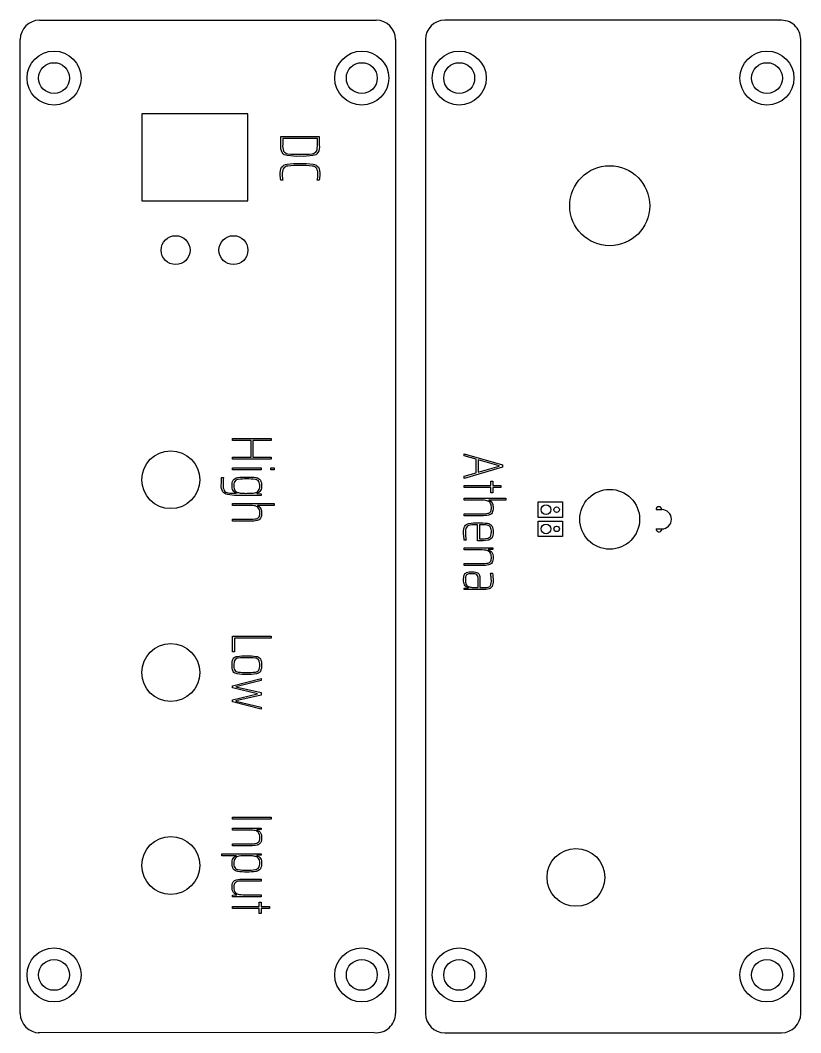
# Model space of a CAD drawing. Header units: millimetres. Extents: x 1 to 190, y 1 to 182.
# Drawn here: x 109 to 189.9, y 77 to 182 of the extents above; entities that cross this region are included whole.
import ezdxf

# ---------------------------------------------------------------- set-up
doc = ezdxf.new("R2010")
doc.units = ezdxf.units.MM
doc.layers.get('0').update_dxf_attribs({"lineweight": 25, "true_color": 0xffffff})

# ---------------------------------------------------------------- blocks, each defined once
blk = doc.blocks.new('block 1')
at = {"color": 1, "true_color": 0xff0000}
for p, q in [((-1, -0.6), (-1, 0)), ((1, -0.6), (1, 0))]:
    blk.add_line(p, q, dxfattribs=at)
for centre, radius, start, end in [((0, 0), 1, 0, 180), ((-1, -0.3), 0.3, 90, 270), ((1, -0.3), 0.3, 270, 90)]:
    blk.add_arc(centre, radius, start, end, dxfattribs=at)
blk = doc.blocks.new('block 2')
at = {"color": 1, "true_color": 0xff0000}
for p, q in [((-1.8, 1.2), (-0.2, 1.2)), ((-1.8, -1.3), (-1.8, 1.2)), ((-0.2, 1.2), (-0.2, -1.3)), ((0.2, 1.2), (1.8, 1.2)), ((0.2, -1.3), (0.2, 1.2)), ((1.8, 1.2), (1.8, -1.3)), ((-0.2, -1.3), (-1.8, -1.3)), ((1.8, -1.3), (0.2, -1.3))]:
    blk.add_line(p, q, dxfattribs=at)
for centre, radius in [((-1, -0.5), 0.5), ((-1, 0.6), 0.283), ((1, -0.5), 0.5), ((1, 0.6), 0.283)]:
    blk.add_circle(centre, radius, dxfattribs=at)

msp = doc.modelspace()

# ---------------------------------------------------------------- linework, layer by layer
for p, q in [((111, 182), (145.9, 182)), ((187.9, 182), (153, 182)), ((109, 79), (109, 180)), ((147.9, 180), (147.9, 79)), ((151, 180), (151, 79)), ((189.9, 79), (189.9, 180)), ((121.6, 172.28), (121.6, 163.28)), ((132.6, 172.28), (121.6, 172.28)), ((132.6, 163.28), (132.6, 172.28)), ((121.6, 163.28), (132.6, 163.28)), ((145.7, 77.01), (110.86, 77)), ((153, 77), (187.9, 77))]:
    msp.add_line(p, q)
at = {"color": 1, "true_color": 0xff0000, "flags": 128}
for points in [[(140, 169.96), (140, 169.07, -0.122867), (139.86, 168.27, -0.2223), (139.33, 167.96, -0.040091), (138, 167.89, -0.040114), (136.67, 167.96, -0.221995), (136.14, 168.27, -0.123146), (136, 169.07), (136, 169.96)], [(136.2, 169.11, 0.102889), (136.29, 168.42, 0.235598), (136.74, 168.16, 0.038495), (138, 168.1, 0.04012), (139.26, 168.16, 0.231086), (139.71, 168.42, 0.103813), (139.8, 169.11), (139.8, 169.75), (136.2, 169.75)], [(136.01, 165.4, -0.052048), (135.95, 166.02, -0.128889), (136.09, 166.76, -0.211008), (136.65, 167.07, -0.043341), (138, 167.15, -0.043302), (139.35, 167.07, -0.208597), (139.9, 166.76, -0.131484), (140.05, 166.02, -0.028645), (140.03, 165.69, -0.034962), (139.98, 165.41), (139.79, 165.41, 0.052522), (139.85, 165.97, 0.128668), (139.73, 166.63, 0.214802), (139.25, 166.88, 0.035998), (138, 166.94, 0.035998), (136.75, 166.88, 0.214802), (136.27, 166.63, 0.128668), (136.15, 165.97, 0.026523), (136.17, 165.67, 0.024471), (136.21, 165.4)], [(129.84, 133.78, -0.01761), (129.87, 134.58), (130.06, 134.58, 0.019791), (130.03, 133.8, 0.133864), (130.14, 133.23, 0.207149), (130.52, 133, 0.048878), (131.35, 132.94), (131.4, 132.94), (131.4, 132.96, -0.202024), (131.06, 133.22, -0.126772), (130.95, 133.72, -0.141326), (131.08, 134.31, -0.197094), (131.52, 134.57, -0.049928), (132.48, 134.63, -0.049914), (133.45, 134.57, -0.197094), (133.89, 134.31, -0.141326), (134.01, 133.72, -0.115469), (133.91, 133.22, -0.218241), (133.51, 132.94), (133.51, 132.91), (133.97, 132.9), (133.97, 132.73), (131.46, 132.73, -0.051788), (130.47, 132.81, -0.196112), (129.99, 133.11, -0.143771)], [(131.14, 133.68, 0.150992), (131.25, 133.23, 0.191171), (131.61, 133.01, 0.041435), (131.98, 132.95, 0.017574), (132.48, 132.94, 0.011122), (132.98, 132.95, 0.04678), (133.31, 132.99, 0.17791), (133.71, 133.22, 0.157162), (133.83, 133.68, 0.130106), (133.73, 134.18, 0.210784), (133.37, 134.38, 0.042405), (132.48, 134.43, 0.042419), (131.6, 134.38, 0.210784), (131.23, 134.18, 0.130106)], [(156.83, 130.82, 0.053829), (157.48, 130.87, 0.224092), (157.76, 131.06, 0.110391), (157.83, 131.49, 0.199731), (157.66, 132.01, 0.167681), (157.25, 132.2, 0.032139), (156.53, 132.24), (155, 132.24), (155, 132.44), (159.32, 132.44), (159.32, 132.24), (157.58, 132.24), (157.58, 132.22), (157.58, 132.21), (157.59, 132.21), (157.59, 132.21), (157.59, 132.21), (157.6, 132.21), (157.6, 132.21), (157.6, 132.21), (157.61, 132.21), (157.61, 132.21), (157.61, 132.2), (157.62, 132.2), (157.62, 132.2), (157.62, 132.2), (157.63, 132.2), (157.63, 132.2), (157.63, 132.2), (157.64, 132.19), (157.64, 132.19), (157.64, 132.19), (157.65, 132.19), (157.65, 132.19), (157.65, 132.19), (157.66, 132.19), (157.66, 132.18), (157.66, 132.18), (157.66, 132.18), (157.67, 132.18), (157.67, 132.18), (157.67, 132.18), (157.68, 132.18), (157.68, 132.17), (157.68, 132.17), (157.69, 132.17), (157.69, 132.17), (157.69, 132.17), (157.69, 132.17), (157.7, 132.16), (157.7, 132.16), (157.7, 132.16), (157.71, 132.16), (157.71, 132.16), (157.71, 132.16), (157.71, 132.15), (157.72, 132.15), (157.72, 132.15), (157.72, 132.15), (157.72, 132.15), (157.73, 132.15), (157.73, 132.14), (157.73, 132.14), (157.74, 132.14), (157.74, 132.14), (157.74, 132.14), (157.74, 132.13), (157.75, 132.13), (157.75, 132.13), (157.75, 132.13), (157.75, 132.13), (157.76, 132.13), (157.76, 132.12), (157.76, 132.12), (157.76, 132.12), (157.77, 132.12), (157.77, 132.12), (157.77, 132.11), (157.77, 132.11), (157.78, 132.11), (157.78, 132.11), (157.78, 132.1), (157.78, 132.1), (157.79, 132.1), (157.79, 132.1), (157.79, 132.1), (157.79, 132.09), (157.8, 132.09), (157.8, 132.09), (157.8, 132.09), (157.8, 132.08), (157.81, 132.08), (157.81, 132.08), (157.81, 132.08), (157.81, 132.08), (157.82, 132.07), (157.82, 132.07), (157.82, 132.07), (157.82, 132.07), (157.82, 132.06), (157.83, 132.06), (157.83, 132.06), (157.83, 132.06), (157.83, 132.05), (157.84, 132.05), (157.84, 132.05), (157.84, 132.05), (157.84, 132.04), (157.84, 132.04), (157.85, 132.04), (157.85, 132.04), (157.85, 132.03), (157.85, 132.03), (157.85, 132.03), (157.86, 132.03), (157.86, 132.02), (157.86, 132.02), (157.86, 132.02), (157.86, 132.02), (157.87, 132.01), (157.87, 132.01), (157.87, 132.01), (157.87, 132.01), (157.87, 132), (157.88, 132), (157.88, 132), (157.88, 131.99), (157.88, 131.99), (157.88, 131.99), (157.88, 131.99), (157.89, 131.98), (157.89, 131.98), (157.89, 131.98), (157.89, 131.97), (157.89, 131.97), (157.9, 131.97), (157.9, 131.97), (157.9, 131.96), (157.9, 131.96), (157.9, 131.96), (157.9, 131.95), (157.91, 131.95), (157.91, 131.95), (157.91, 131.94), (157.91, 131.94), (157.91, 131.94), (157.91, 131.94), (157.92, 131.93), (157.92, 131.93), (157.92, 131.93), (157.92, 131.92), (157.92, 131.92), (157.92, 131.92), (157.92, 131.91), (157.93, 131.91), (157.93, 131.91), (157.93, 131.9), (157.93, 131.9), (157.93, 131.9), (157.93, 131.89), (157.94, 131.89), (157.94, 131.89), (157.94, 131.88), (157.94, 131.88), (157.94, 131.88), (157.94, 131.87), (157.94, 131.87), (157.94, 131.87), (157.95, 131.86), (157.95, 131.86), (157.95, 131.86), (157.95, 131.85), (157.95, 131.85), (157.95, 131.85), (157.95, 131.84), (157.95, 131.84), (157.96, 131.84), (157.96, 131.83), (157.96, 131.83), (157.96, 131.83), (157.96, 131.82), (157.96, 131.82), (157.96, 131.81), (157.96, 131.81), (157.97, 131.81), (157.97, 131.8), (157.97, 131.8), (157.97, 131.8), (157.97, 131.79), (157.97, 131.79), (157.97, 131.78), (157.97, 131.78), (157.97, 131.78), (157.97, 131.77), (157.98, 131.77), (157.98, 131.77), (157.98, 131.76), (157.98, 131.76), (157.98, 131.75), (157.98, 131.75), (157.98, 131.75), (157.98, 131.74), (157.98, 131.74), (157.98, 131.74), (157.98, 131.73), (157.99, 131.73), (157.99, 131.72), (157.99, 131.72), (157.99, 131.72), (157.99, 131.71), (157.99, 131.71), (157.99, 131.7), (157.99, 131.7), (157.99, 131.69), (157.99, 131.69), (157.99, 131.69), (157.99, 131.68), (157.99, 131.68), (158, 131.67), (158, 131.67), (158, 131.67), (158, 131.66), (158, 131.66), (158, 131.65), (158, 131.65), (158, 131.64), (158, 131.64), (158, 131.64), (158, 131.63), (158, 131.63), (158, 131.62), (158, 131.62), (158, 131.61), (158, 131.61), (158, 131.61), (158, 131.6), (158, 131.6), (158.01, 131.59), (158.01, 131.59), (158.01, 131.58), (158.01, 131.58), (158.01, 131.57), (158.01, 131.57), (158.01, 131.57), (158.01, 131.56), (158.01, 131.56), (158.01, 131.55), (158.01, 131.55), (158.01, 131.54), (158.01, 131.54), (158.01, 131.53), (158.01, 131.53), (158.01, 131.52), (158.01, 131.52), (158.01, 131.51), (158.01, 131.51), (158.01, 131.51), (158.01, 131.5), (158.01, 131.5), (158.01, 131.49), (158.01, 131.49), (158.01, 131.48), (158.01, 131.48), (158.01, 131.47), (158.01, 131.47), (158.01, 131.46), (158.01, 131.46), (158.01, 131.45), (158.01, 131.45, -0.136295), (157.9, 130.91, -0.197021), (157.55, 130.68, -0.058789), (156.86, 130.62), (155, 130.62), (155, 130.82)], [(132.83, 130.26, 0.053829), (133.48, 130.31, 0.224092), (133.76, 130.5, 0.110391), (133.83, 130.94, 0.199731), (133.66, 131.45, 0.167681), (133.25, 131.65, 0.032139), (132.53, 131.68), (131, 131.68), (131, 131.89), (135.32, 131.89), (135.32, 131.68), (133.58, 131.68), (133.58, 131.66), (133.58, 131.66), (133.59, 131.66), (133.59, 131.66), (133.59, 131.65), (133.6, 131.65), (133.6, 131.65), (133.6, 131.65), (133.61, 131.65), (133.61, 131.65), (133.61, 131.65), (133.62, 131.65), (133.62, 131.64), (133.62, 131.64), (133.63, 131.64), (133.63, 131.64), (133.63, 131.64), (133.64, 131.64), (133.64, 131.64), (133.64, 131.64), (133.65, 131.63), (133.65, 131.63), (133.65, 131.63), (133.66, 131.63), (133.66, 131.63), (133.66, 131.63), (133.66, 131.63), (133.67, 131.62), (133.67, 131.62), (133.67, 131.62), (133.68, 131.62), (133.68, 131.62), (133.68, 131.62), (133.69, 131.61), (133.69, 131.61), (133.69, 131.61), (133.69, 131.61), (133.7, 131.61), (133.7, 131.61), (133.7, 131.6), (133.71, 131.6), (133.71, 131.6), (133.71, 131.6), (133.71, 131.6), (133.72, 131.6), (133.72, 131.59), (133.72, 131.59), (133.72, 131.59), (133.73, 131.59), (133.73, 131.59), (133.73, 131.59), (133.74, 131.58), (133.74, 131.58), (133.74, 131.58), (133.74, 131.58), (133.75, 131.58), (133.75, 131.57), (133.75, 131.57), (133.75, 131.57), (133.76, 131.57), (133.76, 131.57), (133.76, 131.56), (133.76, 131.56), (133.77, 131.56), (133.77, 131.56), (133.77, 131.56), (133.77, 131.55), (133.78, 131.55), (133.78, 131.55), (133.78, 131.55), (133.78, 131.55), (133.79, 131.54), (133.79, 131.54), (133.79, 131.54), (133.79, 131.54), (133.8, 131.53), (133.8, 131.53), (133.8, 131.53), (133.8, 131.53), (133.81, 131.53), (133.81, 131.52), (133.81, 131.52), (133.81, 131.52), (133.82, 131.52), (133.82, 131.51), (133.82, 131.51), (133.82, 131.51), (133.82, 131.51), (133.83, 131.5), (133.83, 131.5), (133.83, 131.5), (133.83, 131.5), (133.84, 131.5), (133.84, 131.49), (133.84, 131.49), (133.84, 131.49), (133.84, 131.49), (133.85, 131.48), (133.85, 131.48), (133.85, 131.48), (133.85, 131.47), (133.85, 131.47), (133.86, 131.47), (133.86, 131.47), (133.86, 131.46), (133.86, 131.46), (133.86, 131.46), (133.87, 131.46), (133.87, 131.45), (133.87, 131.45), (133.87, 131.45), (133.87, 131.45), (133.88, 131.44), (133.88, 131.44), (133.88, 131.44), (133.88, 131.43), (133.88, 131.43), (133.88, 131.43), (133.89, 131.43), (133.89, 131.42), (133.89, 131.42), (133.89, 131.42), (133.89, 131.41), (133.9, 131.41), (133.9, 131.41), (133.9, 131.41), (133.9, 131.4), (133.9, 131.4), (133.9, 131.4), (133.91, 131.39), (133.91, 131.39), (133.91, 131.39), (133.91, 131.38), (133.91, 131.38), (133.91, 131.38), (133.92, 131.38), (133.92, 131.37), (133.92, 131.37), (133.92, 131.37), (133.92, 131.36), (133.92, 131.36), (133.92, 131.36), (133.93, 131.35), (133.93, 131.35), (133.93, 131.35), (133.93, 131.34), (133.93, 131.34), (133.93, 131.34), (133.94, 131.33), (133.94, 131.33), (133.94, 131.33), (133.94, 131.32), (133.94, 131.32), (133.94, 131.32), (133.94, 131.31), (133.94, 131.31), (133.95, 131.31), (133.95, 131.3), (133.95, 131.3), (133.95, 131.3), (133.95, 131.29), (133.95, 131.29), (133.95, 131.29), (133.95, 131.28), (133.96, 131.28), (133.96, 131.28), (133.96, 131.27), (133.96, 131.27), (133.96, 131.26), (133.96, 131.26), (133.96, 131.26), (133.96, 131.25), (133.97, 131.25), (133.97, 131.25), (133.97, 131.24), (133.97, 131.24), (133.97, 131.24), (133.97, 131.23), (133.97, 131.23), (133.97, 131.22), (133.97, 131.22), (133.97, 131.22), (133.98, 131.21), (133.98, 131.21), (133.98, 131.21), (133.98, 131.2), (133.98, 131.2), (133.98, 131.19), (133.98, 131.19), (133.98, 131.19), (133.98, 131.18), (133.98, 131.18), (133.98, 131.17), (133.99, 131.17), (133.99, 131.17), (133.99, 131.16), (133.99, 131.16), (133.99, 131.15), (133.99, 131.15), (133.99, 131.15), (133.99, 131.14), (133.99, 131.14), (133.99, 131.13), (133.99, 131.13), (133.99, 131.13), (133.99, 131.12), (134, 131.12), (134, 131.11), (134, 131.11), (134, 131.11), (134, 131.1), (134, 131.1), (134, 131.09), (134, 131.09), (134, 131.08), (134, 131.08), (134, 131.08), (134, 131.07), (134, 131.07), (134, 131.06), (134, 131.06), (134, 131.05), (134, 131.05), (134, 131.04), (134, 131.04), (134.01, 131.04), (134.01, 131.03), (134.01, 131.03), (134.01, 131.02), (134.01, 131.02), (134.01, 131.01), (134.01, 131.01), (134.01, 131), (134.01, 131), (134.01, 131), (134.01, 130.99), (134.01, 130.99), (134.01, 130.98), (134.01, 130.98), (134.01, 130.97), (134.01, 130.97), (134.01, 130.96), (134.01, 130.96), (134.01, 130.95), (134.01, 130.95), (134.01, 130.94), (134.01, 130.94), (134.01, 130.93), (134.01, 130.93), (134.01, 130.92), (134.01, 130.92), (134.01, 130.92), (134.01, 130.91), (134.01, 130.91), (134.01, 130.9), (134.01, 130.9), (134.01, 130.89, -0.136295), (133.9, 130.36, -0.197021), (133.55, 130.12, -0.058789), (132.86, 130.06), (131, 130.06), (131, 130.26)], [(156.41, 128.02), (156.41, 129.68, 0.045746), (155.6, 129.63, 0.208794), (155.24, 129.41, 0.133611), (155.14, 128.87, 0.026382), (155.16, 128.47, 0.029291), (155.22, 128.1), (155.03, 128.1, -0.026894), (154.98, 128.46, -0.025861), (154.95, 128.9, -0.130201), (155.08, 129.54, -0.20984), (155.51, 129.81, -0.050244), (156.48, 129.88, -0.038887), (157.44, 129.83, -0.210723), (157.87, 129.57, -0.141013), (158.01, 128.9, -0.148705), (157.88, 128.3, -0.204159), (157.45, 128.07, -0.036381), (156.49, 128.02)], [(157.83, 128.91, 0.119564), (157.74, 129.43, 0.221664), (157.41, 129.63, 0.044533), (156.6, 129.68), (156.6, 128.22), (156.72, 128.22, 0.058568), (157.45, 128.28, 0.213075), (157.75, 128.48, 0.11379)], [(156.83, 125.66, 0.053829), (157.48, 125.71, 0.224092), (157.76, 125.89, 0.110391), (157.83, 126.33, 0.199731), (157.66, 126.84, 0.167681), (157.25, 127.04, 0.032139), (156.53, 127.08), (155, 127.08), (155, 127.28), (157.97, 127.28), (157.97, 127.12), (157.51, 127.1), (157.51, 127.08, -0.16057), (157.88, 126.84, -0.164033), (158.01, 126.29, -0.136295), (157.9, 125.75, -0.197021), (157.55, 125.52, -0.058789), (156.86, 125.45), (155, 125.45), (155, 125.66)], [(154.95, 123.97, -0.087098), (155.02, 124.45, -0.201347), (155.27, 124.72, -0.106595), (155.8, 124.8, -0.081119), (156.31, 124.74, -0.205894), (156.57, 124.52, -0.108668), (156.65, 124.08, -0.007291), (156.62, 123.16), (156.88, 123.16, 0.063387), (157.51, 123.21, 0.240239), (157.76, 123.42, 0.087065), (157.83, 123.92, 0.025903), (157.8, 124.29, 0.022618), (157.75, 124.65), (157.94, 124.65, -0.047627), (158.01, 123.86, -0.104614), (157.92, 123.29, -0.217057), (157.6, 123.03, -0.072088), (156.92, 122.95), (155, 122.95), (155, 123.11), (155.45, 123.13), (155.45, 123.16, -0.239897), (155.05, 123.45, -0.105193)], [(155.14, 123.97, 0.086144), (155.2, 123.51, 0.234735), (155.49, 123.26, 0.041434), (155.83, 123.18, 0.033738), (156.22, 123.16), (156.46, 123.16), (156.46, 124.03, 0.087257), (156.41, 124.39, 0.232063), (156.23, 124.55, 0.075336), (155.8, 124.6, 0.083897), (155.38, 124.55, 0.223433), (155.19, 124.36, 0.087864)], [(130.95, 115.13, -0.124074), (131.07, 115.78, -0.22217), (131.49, 116.03, -0.042161), (132.48, 116.09, -0.041898), (133.47, 116.03, -0.219233), (133.89, 115.78, -0.127095), (134.01, 115.13, -0.125954), (133.89, 114.47, -0.220964), (133.47, 114.21, -0.042143), (132.48, 114.15, -0.042407), (131.49, 114.21, -0.221585), (131.07, 114.47, -0.123765)], [(131.14, 115.13, 0.132399), (131.24, 114.59, 0.217574), (131.59, 114.4, 0.03455), (132.48, 114.36, 0.03442), (133.37, 114.4, 0.21423), (133.72, 114.59, 0.135726), (133.83, 115.13, 0.137251), (133.72, 115.65, 0.211854), (133.37, 115.85, 0.034134), (132.48, 115.89, 0.034264), (131.59, 115.85, 0.215195), (131.24, 115.65, 0.133891)], [(132.83, 96.6, 0.053829), (133.48, 96.65, 0.224092), (133.76, 96.84, 0.110391), (133.83, 97.28, 0.199731), (133.66, 97.79, 0.167681), (133.25, 97.99, 0.032139), (132.53, 98.02), (131, 98.02), (131, 98.22), (133.97, 98.22), (133.97, 98.07), (133.51, 98.04), (133.51, 98.02, -0.16057), (133.88, 97.79, -0.164033), (134.01, 97.23, -0.136295), (133.9, 96.7, -0.197021), (133.55, 96.46, -0.058789), (132.86, 96.4), (131, 96.4), (131, 96.6)], [(133.97, 95.56), (133.97, 95.4), (133.51, 95.38), (133.51, 95.36, -0.219118), (133.91, 95.08, -0.115345), (134.01, 94.57, -0.140494), (133.89, 93.99, -0.198989), (133.44, 93.73, -0.049925), (132.48, 93.66, -0.050169), (131.52, 93.73, -0.196524), (131.08, 93.99, -0.141444), (130.95, 94.57, -0.126641), (131.06, 95.08, -0.203044), (131.4, 95.34), (131.4, 95.36), (129.88, 95.36), (129.88, 95.56)], [(131.14, 94.61, 0.130106), (131.23, 94.12, 0.210784), (131.6, 93.92, 0.042419), (132.48, 93.86, 0.042405), (133.37, 93.92, 0.210784), (133.73, 94.12, 0.130106), (133.83, 94.61, 0.148977), (133.71, 95.07, 0.194845), (133.35, 95.29, 0.044686), (132.99, 95.35, 0.014322), (132.48, 95.36, 0.048153), (131.67, 95.31, 0.176522), (131.26, 95.07, 0.160618)], [(131.45, 91.29), (131.45, 91.31, -0.165342), (131.09, 91.55, -0.160836), (130.95, 92.1, -0.136295), (131.06, 92.64, -0.197021), (131.41, 92.87, -0.058789), (132.1, 92.93), (133.97, 92.93), (133.97, 92.73), (132.13, 92.73, 0.056371), (131.49, 92.68, 0.220909), (131.21, 92.49, 0.110913), (131.14, 92.06, 0.199988), (131.3, 91.55, 0.167013), (131.72, 91.35, 0.032452), (132.43, 91.31), (133.97, 91.31), (133.97, 91.11), (131, 91.11), (131, 91.27)]]:
    msp.add_lwpolyline(points, format="xyb", close=True, dxfattribs=at)
for points in [[(131, 136.69), (132.92, 136.69), (132.92, 138.43), (131, 138.43), (131, 138.64), (135, 138.64), (135, 138.43), (133.12, 138.43), (133.12, 136.69), (135, 136.69), (135, 136.48), (131, 136.48)], [(155, 134.71), (156.27, 135.08), (156.27, 136.47), (155, 136.84), (155, 137.05), (159, 135.88), (159, 135.66), (155, 134.49)], [(131, 135.58), (133.97, 135.58), (133.97, 135.38), (131, 135.38)], [(134.97, 135.6), (135.32, 135.6), (135.32, 135.36), (134.97, 135.36)], [(158.63, 135.76), (158.63, 135.78), (156.47, 136.41), (156.47, 135.13)], [(155, 133.74), (157.78, 133.74), (157.78, 134.2), (157.97, 134.2), (157.97, 133.74), (158.83, 133.74), (158.83, 133.54), (157.97, 133.54), (157.97, 133), (157.78, 133), (157.78, 133.54), (155, 133.54)], [(131, 118.14), (135, 118.14), (135, 117.93), (131.2, 117.93), (131.2, 116.5), (131, 116.5)], [(131, 111.54), (133.59, 112.13), (133.59, 112.16), (131, 112.76), (131, 112.99), (133.97, 113.74), (133.97, 113.52), (131.35, 112.88), (131.35, 112.86), (133.97, 112.27), (133.97, 112.02), (131.35, 111.42), (131.35, 111.4), (133.97, 110.77), (133.97, 110.56), (131, 111.31)], [(131, 99.35), (135, 99.35), (135, 99.14), (131, 99.14)], [(131, 90.09), (133.78, 90.09), (133.78, 90.55), (133.97, 90.55), (133.97, 90.09), (134.83, 90.09), (134.83, 89.88), (133.97, 89.88), (133.97, 89.35), (133.78, 89.35), (133.78, 89.88), (131, 89.88)]]:
    msp.add_lwpolyline(points, close=True, dxfattribs=at)
at = {"color": 5, "true_color": 0x0000ff}
for centre in [(112.5, 176), (144.4, 176), (154.5, 176), (186.4, 176), (112.5, 83), (144.4, 83), (154.5, 83), (186.4, 83)]:
    msp.add_circle(centre, 2.8, dxfattribs=at)
for centre, radius in [((112.5, 176), 1.6), ((144.4, 176), 1.6), ((154.5, 176), 1.6), ((186.4, 176), 1.6), ((170.1, 162.76), 4.15), ((125.1, 158.16), 1.5), ((131.1, 158.16), 1.5), ((124.6, 134.35), 3), ((170.1, 130.25), 3.1), ((124.6, 114.35), 3), ((124.6, 94.35), 3), ((166.6, 93.11), 3), ((112.5, 83), 1.6), ((144.4, 83), 1.6), ((154.5, 83), 1.6), ((186.4, 83), 1.6)]:
    msp.add_circle(centre, radius)
for centre, start, end in [((111, 180), 90, 180), ((145.9, 180), 0, 90), ((153, 180), 90, 180), ((187.9, 180), 0, 95.7106), ((111, 79), 180, 270), ((145.9, 79), 264.2894, 0), ((153, 79), 180, 270), ((187.9, 79), 270, 0)]:
    msp.add_arc(centre, 2, start, end)

# ---------------------------------------------------------------- block references
at = {"color": 1, "true_color": 0xff0000, "rotation": 270}
for name, p in [('block 2', (164, 130.25)), ('block 1', (175.5, 130.25))]:
    msp.add_blockref(name, p, dxfattribs=at)

doc.saveas('drawing.dxf')
